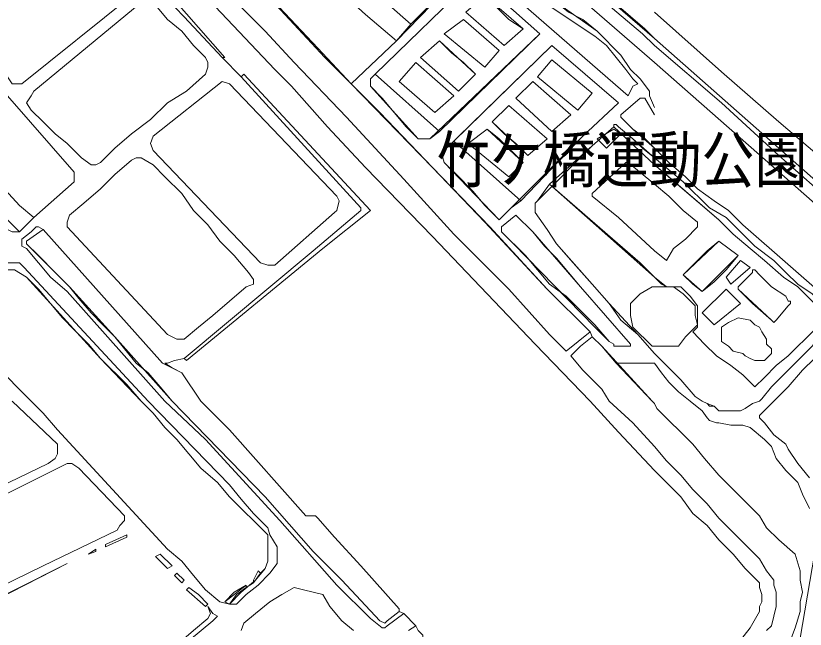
# Model space of a CAD drawing. Units: millimetres, scale not verified. Extents: x -2972500 to 2820000, y -2102500 to 1952012.
# Drawn here: x -1652448 to -1272171, y 177838 to 473357 of the extents above; entities that cross this region are included whole.
import ezdxf
from ezdxf.enums import TextEntityAlignment as Align

# ---------------------------------------------------------------- set-up
doc = ezdxf.new("R2010")
doc.units = ezdxf.units.MM
doc.header["$LTSCALE"] = 10000
doc.layers.add('0-1_KyKa-sen', color=5, linetype='Continuous', lineweight=5)
doc.layers.add('0-F_MoZi', color=3, linetype='Continuous')
doc.styles.add('ＭＳ ゴシック', font='')
doc.styles.get('ＭＳ ゴシック').set_extended_font_data('MS Gothic')

msp = doc.modelspace()

# ---------------------------------------------------------------- linework, layer by layer
at = {"layer": '0-1_KyKa-sen'}
for p, q in [((-1344739, 462410), (-1425324, 532599)), ((-1349432, 467010), (-1344739, 462410)), ((-1344739, 462410), (-1284946, 409516)), ((-1344739, 450911), (-1258545, 375019)), ((-1344739, 401513), (-1313739, 375019)), ((-1344739, 310626), (-1332137, 298024)), ((-1345936, 287628), (-1344739, 286525))]:
    msp.add_line(p, q, dxfattribs=at)
for points in [[(-1654196, 563600), (-1582904, 488904), (-1551811, 453211), (-1553007, 453211), (-1571405, 472805), (-1627703, 531404), (-1658796, 563600)], [(-1563309, 287628), (-1572508, 301427), (-1577108, 303727), (-1580604, 306027), (-1579408, 306027), (-1576004, 307223), (-1571405, 308326), (-1570209, 307223), (-1504619, 361221), (-1481621, 379619), (-1542611, 445208), (-1543808, 444012), (-1553007, 453211), (-1551811, 453211), (-1582904, 488904), (-1654196, 563600)], [(-1636902, 563600), (-1625403, 552101), (-1603601, 528000), (-1596702, 519905), (-1588607, 513006), (-1585203, 508406), (-1527617, 447508), (-1519614, 439413), (-1502319, 419911), (-1483921, 400317), (-1451725, 367017), (-1402326, 315226), (-1375833, 287628)], [(-1608201, 563600), (-1588607, 544098), (-1561010, 515305), (-1503516, 453211), (-1477022, 426810), (-1451725, 400317), (-1424128, 371616), (-1396530, 341719), (-1375833, 321021), (-1387331, 311822), (-1395427, 319825), (-1414928, 341719), (-1434523, 361221), (-1441422, 368120), (-1465523, 394614), (-1493120, 424510), (-1518418, 450911), (-1532309, 465906), (-1564506, 498103), (-1603601, 541798), (-1624299, 563600), (-1625403, 563600)], [(-1344739, 459007), (-1350535, 464710), (-1380432, 490008), (-1412629, 517605), (-1424128, 529104), (-1436823, 539498), (-1464420, 563600)], [(-1462120, 563600), (-1425324, 532599), (-1349432, 467010)], [(-1518418, 518801), (-1492017, 545202), (-1435626, 495803), (-1462120, 469309)], [(-1406926, 493503), (-1401130, 499207), (-1397727, 496907), (-1403430, 490008), (-1391931, 479705), (-1372429, 465906), (-1360931, 454407), (-1356331, 447508), (-1351732, 442909)], [(-1375833, 321021), (-1396530, 341719), (-1426427, 373916), (-1451725, 400317), (-1490821, 440609), (-1469019, 461307), (-1435626, 495803)], [(-1344739, 429110), (-1347132, 434813), (-1347132, 437113), (-1351732, 442909), (-1356331, 447508), (-1360931, 454407), (-1372429, 465906), (-1379329, 471609), (-1386228, 475105), (-1391931, 479705), (-1397727, 485408), (-1403430, 490008), (-1397727, 496907), (-1344739, 450911)], [(-1344739, 429110), (-1347132, 434813), (-1347132, 437113), (-1351732, 442909), (-1356331, 447508), (-1360931, 454407), (-1372429, 465906), (-1379329, 471609), (-1386228, 475105), (-1391931, 479705), (-1397727, 485408), (-1403430, 490008), (-1397727, 496907), (-1344739, 450911)], [(-1448321, 417611), (-1479322, 445208), (-1431027, 492308)], [(-1431027, 492308), (-1400026, 464710), (-1448321, 417611)], [(-1585203, 478508), (-1579408, 471609), (-1572508, 465906), (-1566805, 459007), (-1561010, 453211), (-1559906, 450911), (-1559906, 448612), (-1561010, 445208), (-1570209, 437113), (-1579408, 431410), (-1587503, 423314), (-1596702, 416415), (-1604705, 409516), (-1611604, 402616), (-1613904, 401513), (-1616204, 401513), (-1620803, 404916), (-1627703, 411815), (-1633498, 416415), (-1639201, 422211), (-1644997, 427914), (-1647297, 431410), (-1644997, 434813), (-1643801, 437113), (-1592103, 479705)], [(-1419528, 456707), (-1436823, 471609), (-1446022, 464710), (-1426427, 448612)], [(-1129667, 287628), (-1169958, 324425), (-1189552, 340523), (-1206754, 355518), (-1224049, 370420), (-1284946, 422211), (-1312543, 446312), (-1344739, 475105)], [(-1344739, 475105), (-1312543, 446312), (-1284946, 422211), (-1224049, 370420), (-1206754, 355518), (-1189552, 340523), (-1169958, 324425), (-1129667, 287628)], [(-1431027, 445208), (-1448321, 461307), (-1457520, 453211)], [(-1145765, 287628), (-1178053, 316422), (-1183756, 322125), (-1198751, 335923), (-1229752, 361221), (-1257349, 385415), (-1284946, 409516), (-1344739, 462410)], [(-1145765, 287628), (-1178053, 316422), (-1183756, 322125), (-1198751, 335923), (-1229752, 361221), (-1257349, 385415), (-1284946, 409516), (-1344739, 462410)], [(-1712794, 456707), (-1705894, 457811), (-1700191, 447508), (-1682897, 418715), (-1677193, 410712), (-1650700, 381919), (-1643801, 376216), (-1650700, 369316), (-1661095, 379619), (-1681793, 399213), (-1689796, 411815), (-1697891, 422211), (-1712794, 447508)], [(-1148065, 287628), (-1167658, 304923), (-1178053, 312926), (-1206754, 338223), (-1228648, 356621), (-1284946, 406112), (-1312543, 431410), (-1344739, 459007)], [(-1457520, 453211), (-1439122, 437113), (-1431027, 445208)], [(-1459820, 450911), (-1467823, 441712), (-1450621, 426810)], [(-1450621, 426810), (-1441422, 434813), (-1459820, 450911)], [(-1401130, 444012), (-1381628, 427914), (-1374729, 436009), (-1394231, 452108)], [(-1712794, 447508), (-1697891, 422211), (-1689796, 411815), (-1681793, 399213), (-1661095, 379619), (-1650700, 369316), (-1654196, 369316), (-1656496, 370420), (-1684092, 398017), (-1692096, 410712), (-1698995, 421014), (-1712794, 442909)], [(-1411525, 433710), (-1394231, 417611), (-1385032, 425614), (-1403430, 441712)], [(-1351732, 442909), (-1347132, 437113), (-1347132, 434813), (-1344739, 429110)], [(-1344739, 409516), (-1350535, 415311), (-1355135, 418715), (-1360931, 424510), (-1360931, 425614), (-1351732, 433710), (-1349432, 433710), (-1344739, 425614)], [(-1344739, 425614), (-1349432, 433710), (-1351732, 433710), (-1360931, 425614), (-1360931, 424510), (-1355135, 418715), (-1344739, 409516)], [(-1423024, 422211), (-1405729, 406112), (-1396530, 414115), (-1414928, 430213)], [(-1344739, 404916), (-1355135, 414115), (-1362034, 419911), (-1363230, 421014), (-1364334, 421014), (-1364334, 419911), (-1374729, 410712), (-1401130, 384218), (-1402326, 383115), (-1402326, 378515), (-1396530, 370420), (-1391931, 363520), (-1374729, 344019), (-1366634, 334820), (-1352835, 319825), (-1344739, 310626)], [(-1395427, 392314), (-1374729, 410712), (-1364334, 419911), (-1344739, 401513)], [(-1344739, 401513), (-1364334, 419911), (-1364334, 421014), (-1363230, 421014), (-1362034, 419911), (-1355135, 414115), (-1350535, 409516), (-1344739, 404916)], [(-1302240, 372720), (-1309140, 379619), (-1316039, 384218), (-1324042, 390014), (-1329837, 395717), (-1337840, 402616), (-1344739, 409516)], [(-1344739, 409516), (-1337840, 402616), (-1329837, 395717), (-1324042, 390014), (-1316039, 384218), (-1309140, 379619), (-1302240, 372720), (-1256245, 332520)], [(-1284946, 409516), (-1257349, 385415), (-1229752, 361221), (-1198751, 335923), (-1183756, 322125), (-1178053, 316422), (-1145765, 287628)], [(-1344739, 404916), (-1337840, 399213), (-1330941, 393417), (-1318339, 380815), (-1310243, 376216), (-1296445, 362417), (-1287245, 355518), (-1281543, 349722), (-1275747, 344019), (-1268847, 339419), (-1259648, 331324), (-1257349, 327921), (-1257349, 325621), (-1258545, 325621), (-1264248, 319825), (-1268847, 314122), (-1288442, 294528), (-1293041, 288825), (-1294145, 287628)], [(-1294145, 287628), (-1293041, 288825), (-1288442, 294528), (-1268847, 314122), (-1264248, 319825), (-1258545, 325621), (-1257349, 325621), (-1257349, 327921), (-1259648, 331324), (-1268847, 339419), (-1275747, 344019), (-1281543, 349722), (-1287245, 355518), (-1296445, 362417), (-1310243, 376216), (-1318339, 380815), (-1330941, 393417), (-1337840, 399213), (-1344739, 404916)], [(-1344739, 392314), (-1357435, 402616), (-1358631, 402616), (-1374729, 387714), (-1374729, 386518), (-1362034, 376216), (-1344739, 360117)], [(-1344739, 360117), (-1362034, 376216), (-1374729, 386518), (-1374729, 387714), (-1358631, 402616), (-1357435, 402616), (-1344739, 392314)], [(-1261948, 329024), (-1275747, 342823), (-1282646, 347422), (-1291845, 355518), (-1298744, 361221), (-1306840, 368120), (-1313739, 375019), (-1321742, 381919), (-1329837, 388818), (-1337840, 395717), (-1344739, 401513)], [(-1344739, 310626), (-1352835, 319825), (-1360931, 326724), (-1366634, 334820), (-1374729, 344019), (-1383928, 354321), (-1391931, 363520), (-1396530, 370420), (-1402326, 378515), (-1402326, 383115), (-1401130, 384218), (-1395427, 392314), (-1344739, 347422)], [(-1344739, 310626), (-1352835, 319825), (-1360931, 326724), (-1366634, 334820), (-1374729, 344019), (-1383928, 354321), (-1391931, 363520), (-1396530, 370420), (-1402326, 378515), (-1402326, 383115), (-1401130, 384218), (-1395427, 392314), (-1344739, 347422)], [(-1344739, 347422), (-1351732, 354321), (-1395427, 392314)], [(-1344739, 360117), (-1339036, 355518), (-1335540, 361221), (-1329837, 365820), (-1324042, 371616), (-1324042, 373916), (-1330941, 379619), (-1337840, 386518), (-1344739, 392314)], [(-1344739, 392314), (-1337840, 386518), (-1330941, 379619), (-1324042, 373916), (-1324042, 371616), (-1329837, 365820), (-1335540, 361221), (-1339036, 355518), (-1344739, 360117)], [(-1373533, 323321), (-1366634, 316422), (-1364334, 315226), (-1364334, 314122), (-1356331, 314122), (-1356331, 315226), (-1380432, 342823), (-1403430, 369316), (-1411525, 377319), (-1418425, 371616)], [(-1313739, 375019), (-1306840, 368120), (-1298744, 361221), (-1291845, 355518), (-1282646, 347422), (-1275747, 342823), (-1261948, 329024), (-1259648, 327921), (-1267744, 322125), (-1280346, 309523), (-1286142, 304923), (-1291845, 299127), (-1296445, 294528), (-1302240, 300324), (-1307943, 304923)], [(-1580604, 287628), (-1627703, 340523), (-1635798, 347422), (-1641501, 354321), (-1647297, 361221), (-1649597, 362417), (-1649597, 365820), (-1644997, 369316), (-1642697, 371616), (-1641501, 371616), (-1639201, 370420), (-1647297, 364717), (-1647297, 363520), (-1641501, 357818), (-1633498, 349722), (-1626599, 342823), (-1622000, 337120), (-1616204, 330220), (-1610501, 324425), (-1604705, 318722), (-1600105, 312926), (-1594402, 306027), (-1588607, 301427), (-1582904, 294528), (-1577108, 287628)], [(-1577108, 287628), (-1604705, 318722), (-1626599, 342823), (-1647297, 363520), (-1647297, 364717), (-1639201, 370420), (-1581707, 306027), (-1572508, 301427), (-1563309, 287628)], [(-1418425, 371616), (-1418425, 369316), (-1412629, 363520), (-1373533, 323321)], [(-1592103, 287628), (-1599002, 295724), (-1611604, 308326), (-1617400, 315226), (-1624299, 322125), (-1630002, 327921), (-1635798, 334820), (-1641501, 341719), (-1647297, 347422), (-1653000, 350918), (-1658796, 350918), (-1666798, 344019), (-1675997, 339419), (-1682897, 333624), (-1684092, 329024), (-1686392, 330220), (-1686392, 334820), (-1677193, 340523), (-1669098, 346319), (-1658796, 353218), (-1656496, 354321), (-1650700, 354321), (-1648400, 352022), (-1588607, 287628)], [(-1592103, 287628), (-1599002, 295724), (-1611604, 308326), (-1617400, 315226), (-1624299, 322125), (-1630002, 327921), (-1635798, 334820), (-1641501, 341719), (-1647297, 347422), (-1653000, 350918), (-1658796, 350918), (-1666798, 344019), (-1675997, 339419), (-1682897, 333624), (-1684092, 329024), (-1686392, 330220), (-1686392, 334820), (-1677193, 340523), (-1669098, 346319), (-1658796, 353218), (-1656496, 354321), (-1650700, 354321), (-1648400, 352022), (-1588607, 287628)], [(-1644997, 287628), (-1680597, 323321), (-1684092, 329024), (-1682897, 333624), (-1658796, 350918), (-1653000, 350918), (-1647297, 347422), (-1611604, 308326), (-1592103, 287628)], [(-1335540, 342823), (-1339036, 342823), (-1341336, 344019), (-1344739, 347422)], [(-1344739, 347422), (-1339036, 342823), (-1332137, 342823), (-1327538, 338223), (-1324042, 333624), (-1324042, 323321), (-1326341, 321021), (-1320638, 315226), (-1314843, 309523), (-1307943, 304923), (-1302240, 300324), (-1296445, 294528), (-1291845, 299127), (-1286142, 304923), (-1280346, 309523), (-1267744, 322125)], [(-1344739, 314122), (-1345936, 314122), (-1355135, 323321), (-1356331, 329024), (-1356331, 334820), (-1351732, 339419), (-1345936, 342823), (-1344739, 342823)], [(-1344739, 342823), (-1335540, 342823), (-1330941, 339419), (-1325238, 333624), (-1325238, 329024), (-1324042, 324425), (-1329837, 318722), (-1333241, 314122), (-1344739, 314122)], [(-1307943, 304923), (-1314843, 309523), (-1320638, 315226), (-1326341, 321021), (-1324042, 323321), (-1324042, 333624), (-1327538, 338223), (-1332137, 342823), (-1335540, 342823)], [(-1294145, 323321), (-1296445, 324425), (-1298744, 326724), (-1304540, 327921), (-1309140, 325621), (-1312543, 323321), (-1312543, 316422), (-1309140, 314122), (-1306840, 311822)], [(-1306840, 311822), (-1302240, 310626), (-1301044, 309523), (-1298744, 308326), (-1296445, 307223), (-1291845, 307223), (-1288442, 310626), (-1288442, 312926), (-1290742, 315226), (-1290742, 317525), (-1293041, 321021), (-1294145, 323321)], [(-1287245, 287628), (-1280346, 294528), (-1273447, 302623), (-1267744, 308326), (-1259648, 315226), (-1252749, 323321), (-1242447, 316422), (-1236651, 314122), (-1228648, 314122), (-1219449, 312926), (-1214850, 310626), (-1211353, 309523), (-1206754, 308326), (-1202154, 306027), (-1196451, 300324), (-1189552, 294528), (-1181457, 287628)], [(-1181457, 287628), (-1189552, 294528), (-1196451, 300324), (-1202154, 306027), (-1206754, 308326), (-1211353, 309523), (-1214850, 310626), (-1219449, 312926), (-1228648, 314122), (-1236651, 314122), (-1242447, 316422), (-1252749, 323321), (-1259648, 315226), (-1267744, 308326), (-1273447, 302623), (-1280346, 294528), (-1287245, 287628)], [(-1344739, 306027), (-1363230, 306027), (-1370130, 314122), (-1374729, 318722), (-1375833, 321021)], [(-1366634, 287628), (-1370130, 293424), (-1379329, 302623), (-1385032, 309523), (-1380432, 314122), (-1374729, 318722), (-1370130, 314122), (-1345936, 287628)], [(-1366634, 287628), (-1370130, 293424), (-1379329, 302623), (-1385032, 309523), (-1380432, 314122), (-1374729, 318722), (-1370130, 314122), (-1345936, 287628)], [(-1321742, 287628), (-1325238, 289928), (-1332137, 298024), (-1344739, 310626)], [(-1345936, 287628), (-1363230, 306027), (-1344739, 306027)], [(-1344739, 306027), (-1341336, 301427), (-1337840, 296827), (-1333241, 292228), (-1327538, 287628)], [(-1327538, 287628), (-1333241, 292228), (-1337840, 296827), (-1341336, 301427), (-1344739, 306027)], [(-1332137, 298024), (-1325238, 289928), (-1321742, 287628)], [(-1654196, 287628), (-1632302, 266931), (-1632302, 262331), (-1633498, 260031), (-1636902, 257732), (-1674893, 239334), (-1684092, 234734), (-1712794, 226731)], [(-1592103, 287628), (-1586307, 281925), (-1580604, 275026), (-1574808, 269230), (-1569105, 262331), (-1563309, 255432), (-1555307, 248533), (-1549511, 241633), (-1531113, 223235), (-1531113, 210633), (-1532309, 207137), (-1534609, 204837), (-1535712, 206033), (-1538012, 201434), (-1538012, 200238), (-1541508, 197938), (-1541508, 199134), (-1547211, 195638), (-1551811, 191039), (-1549511, 189935), (-1554110, 191039), (-1561010, 196834), (-1566805, 203734), (-1572508, 210633), (-1579408, 216336), (-1632302, 273830), (-1639201, 281925), (-1644997, 287628)], [(-1588607, 287628), (-1549511, 247429), (-1543808, 240530), (-1538012, 233631), (-1531113, 226731), (-1530009, 223235), (-1526513, 217532), (-1526513, 209437), (-1530009, 204837), (-1535712, 199134), (-1541508, 194535), (-1546108, 189935), (-1549511, 189935), (-1543808, 195638), (-1536909, 201434), (-1532309, 207137), (-1531113, 210633), (-1531113, 223235), (-1549511, 241633), (-1555307, 248533), (-1563309, 255432), (-1569105, 262331), (-1574808, 269230), (-1580604, 275026), (-1586307, 281925), (-1592103, 287628)], [(-1577108, 287628), (-1532309, 241633), (-1509219, 215232), (-1495420, 201434), (-1477022, 181840), (-1474722, 180736), (-1473619, 181840), (-1467823, 186439), (-1465523, 185336), (-1473619, 179540), (-1474722, 178436), (-1475918, 178436), (-1481621, 183036), (-1497720, 199134), (-1525317, 230135), (-1561010, 269230), (-1580604, 287628)], [(-1563309, 287628), (-1549511, 273830), (-1512715, 232434), (-1508115, 232434), (-1506919, 231331), (-1498916, 222132), (-1486221, 208333), (-1467823, 187635), (-1467823, 186439), (-1473619, 181840), (-1474722, 180736), (-1477022, 181840), (-1495420, 201434), (-1509219, 215232), (-1532309, 241633), (-1577108, 287628)], [(-1563309, 287628), (-1549511, 273830), (-1512715, 232434), (-1508115, 232434), (-1506919, 231331), (-1498916, 222132), (-1486221, 208333), (-1467823, 187635), (-1467823, 186439), (-1473619, 181840), (-1474722, 180736), (-1477022, 181840), (-1495420, 201434), (-1509219, 215232), (-1532309, 241633), (-1577108, 287628)], [(-1344739, 151943), (-1401130, 135844), (-1403430, 137041), (-1426427, 150839), (-1452921, 169237), (-1456324, 173837), (-1456324, 174940), (-1458624, 177240), (-1459820, 179540), (-1465523, 185336), (-1467823, 186439), (-1467823, 187635), (-1486221, 208333), (-1498916, 222132), (-1506919, 231331), (-1508115, 232434), (-1512715, 232434), (-1549511, 273830), (-1563309, 287628)], [(-1375833, 287628), (-1362034, 272726), (-1344739, 254328)], [(-1344739, 265827), (-1355135, 277326), (-1366634, 287628)], [(-1267744, 214036), (-1275747, 166938), (-1275747, 162338), (-1280346, 165741), (-1279243, 172641), (-1276943, 178436), (-1274643, 186439), (-1274643, 191039), (-1273447, 195638), (-1274643, 201434), (-1274643, 206033), (-1276943, 214036), (-1284946, 220935), (-1290742, 226731), (-1294145, 232434), (-1313739, 252029), (-1320638, 260031), (-1326341, 266931), (-1343636, 284225), (-1344739, 286525)], [(-1327538, 287628), (-1321742, 283029), (-1319442, 279626), (-1318339, 278429), (-1314843, 277326), (-1313739, 277326), (-1307943, 276130), (-1302240, 276130), (-1298744, 275026), (-1291845, 269230), (-1288442, 265827), (-1286142, 260031), (-1281543, 254328), (-1275747, 248533), (-1273447, 242830), (-1270044, 235930)], [(-1294145, 287628), (-1297641, 286525), (-1301044, 284225), (-1303344, 283029), (-1313739, 283029), (-1316039, 285329), (-1319442, 286525), (-1321742, 287628)], [(-1321742, 287628), (-1319442, 286525), (-1318339, 285329), (-1316039, 285329), (-1313739, 283029), (-1303344, 283029), (-1301044, 284225), (-1297641, 286525), (-1294145, 287628)], [(-1287245, 287628), (-1288442, 286525), (-1293041, 281925), (-1294145, 280729), (-1294145, 279626), (-1291845, 277326), (-1287245, 271530), (-1281543, 266931), (-1280346, 264631), (-1275747, 257732), (-1270044, 250832)], [(-1287245, 287628), (-1288442, 286525), (-1293041, 281925), (-1294145, 280729), (-1294145, 279626), (-1291845, 277326), (-1287245, 271530), (-1281543, 266931), (-1280346, 264631), (-1275747, 257732), (-1270044, 250832)], [(-1290742, 177240), (-1288442, 179540), (-1287245, 184139), (-1286142, 188739), (-1286142, 195638), (-1287245, 199134), (-1287245, 201434), (-1290742, 206033), (-1294145, 211736), (-1313739, 231331), (-1319442, 238230), (-1326341, 245129), (-1332137, 252029), (-1339036, 258928), (-1344739, 265827)], [(-1712794, 220935), (-1697891, 224432), (-1678297, 232434), (-1627703, 257732), (-1625403, 257732), (-1622000, 255432), (-1600105, 232434), (-1600105, 230135), (-1602405, 227835), (-1603601, 225535), (-1639201, 208333), (-1674893, 191039), (-1695591, 181840), (-1712794, 177240)], [(-1344739, 254328), (-1339036, 248533), (-1332137, 241633), (-1326341, 233631), (-1319442, 227835), (-1313739, 220935), (-1306840, 214036), (-1301044, 207137), (-1294145, 200238), (-1294145, 197938), (-1293041, 194535), (-1293041, 191039), (-1294145, 188739), (-1294145, 186439), (-1298744, 178436), (-1303344, 172641)], [(-1543808, 177240), (-1542611, 180736), (-1536909, 185336), (-1530009, 191039), (-1524213, 194535), (-1518418, 197938), (-1513818, 196834), (-1509219, 195638), (-1504619, 194535), (-1501216, 188739), (-1495420, 181840), (-1489717, 177240)], [(-1463223, 177240), (-1459820, 179540), (-1458624, 177240)]]:
    msp.add_lwpolyline(points, dxfattribs=at)
for points in [[(-1649597, 440609), (-1654196, 440609), (-1658796, 447508), (-1662199, 453211), (-1665695, 460110), (-1670294, 467010), (-1672594, 471609), (-1674893, 475105), (-1672594, 477405), (-1672594, 479705), (-1665695, 486604), (-1656496, 492308), (-1648400, 500403), (-1639201, 507302), (-1631199, 514201), (-1630002, 517605), (-1626599, 517605), (-1625403, 516501), (-1616204, 509602), (-1610501, 503806), (-1604705, 496907), (-1594402, 486604), (-1594402, 484304), (-1596702, 483108)], [(-1462120, 469309), (-1469019, 461307), (-1483921, 473909), (-1524213, 510706), (-1518418, 518801)], [(-1483921, 473909), (-1469019, 461307), (-1490821, 440609), (-1506919, 457811), (-1541508, 494607), (-1524213, 510706)], [(-1431027, 492308), (-1479322, 445208), (-1481621, 442909), (-1481621, 439413), (-1458624, 414115), (-1452921, 414115), (-1400026, 464710)], [(-1411525, 482004), (-1405729, 488904), (-1400026, 483108), (-1394231, 477405), (-1383928, 470506), (-1373533, 463606), (-1367830, 459007), (-1363230, 453211), (-1358631, 447508), (-1355135, 442909), (-1352835, 440609), (-1355135, 439413), (-1357435, 434813)], [(-1355135, 442909), (-1358631, 447508), (-1367830, 459007), (-1373533, 463606), (-1383928, 470506), (-1394231, 477405), (-1405729, 488904), (-1411525, 482004), (-1357435, 434813), (-1355135, 439413), (-1352835, 440609)], [(-1417228, 459007), (-1408029, 467010), (-1426427, 483108), (-1435626, 475105)], [(-1435626, 475105), (-1426427, 483108), (-1414928, 471609), (-1408029, 467010), (-1417228, 459007)], [(-1624299, 398017), (-1624299, 393417), (-1643801, 376216), (-1650700, 381919), (-1677193, 410712), (-1682897, 418715), (-1700191, 447508), (-1705894, 457811), (-1701295, 460110), (-1684092, 471609), (-1682897, 471609), (-1680597, 470506), (-1656496, 434813)], [(-1446022, 464710), (-1436823, 471609), (-1419528, 456707), (-1426427, 448612)], [(-1457520, 453211), (-1448321, 461307), (-1442526, 455511), (-1436823, 450911), (-1431027, 445208), (-1439122, 437113)], [(-1419528, 375019), (-1413825, 380815), (-1379329, 415311), (-1362034, 431410), (-1394231, 459007), (-1446022, 408412), (-1447125, 406112), (-1446022, 402616)], [(-1394231, 459007), (-1362034, 431410), (-1379329, 415311), (-1409226, 384218), (-1441422, 413012)], [(-1441422, 434813), (-1450621, 426810), (-1467823, 441712), (-1459820, 450911)], [(-1401130, 444012), (-1394231, 452108), (-1374729, 436009), (-1381628, 427914)], [(-1481621, 379619), (-1504619, 361221), (-1570209, 307223), (-1571405, 308326), (-1509219, 360117), (-1486221, 379619), (-1486221, 380815), (-1543808, 444012), (-1542611, 445208)], [(-1448321, 417611), (-1452921, 414115), (-1458624, 414115), (-1464420, 419911), (-1470123, 426810), (-1475918, 433710), (-1481621, 439413), (-1481621, 442909), (-1479322, 445208)], [(-1497720, 386518), (-1496616, 384218), (-1497720, 379619), (-1498916, 378515), (-1527617, 353218), (-1531113, 353218), (-1534609, 354321), (-1586307, 408412), (-1587503, 411815), (-1586307, 415311), (-1553007, 441712), (-1549511, 440609)], [(-1385032, 425614), (-1394231, 417611), (-1411525, 433710), (-1403430, 441712)], [(-1396530, 414115), (-1405729, 406112), (-1411525, 411815), (-1417228, 416415), (-1423024, 422211), (-1414928, 430213)], [(-1425324, 418715), (-1434523, 411815), (-1414928, 395717), (-1408029, 402616)], [(-1434523, 411815), (-1425324, 418715), (-1419528, 414115), (-1408029, 402616), (-1414928, 395717)], [(-1367830, 409516), (-1372429, 414115), (-1364334, 418715), (-1360931, 416415)], [(-1409226, 384218), (-1413825, 380815), (-1419528, 375019), (-1426427, 381919), (-1432223, 388818), (-1440226, 396913), (-1446022, 402616), (-1447125, 406112), (-1446022, 408412), (-1441422, 413012)], [(-1627703, 371616), (-1627703, 373916), (-1626599, 377319), (-1619700, 383115), (-1611604, 390014), (-1604705, 396913), (-1596702, 403813), (-1594402, 404916), (-1592103, 404916), (-1586307, 401513), (-1580604, 395717), (-1572508, 387714), (-1566805, 379619), (-1559906, 372720), (-1554110, 364717), (-1547211, 357818), (-1540312, 349722), (-1538012, 346319), (-1538012, 344019), (-1541508, 342823), (-1549511, 335923), (-1557606, 329024), (-1564506, 323321), (-1571405, 317525), (-1574808, 317525), (-1579408, 319825)], [(-1356331, 315226), (-1356331, 314122), (-1364334, 314122), (-1364334, 315226), (-1366634, 316422), (-1373533, 324425), (-1387331, 338223), (-1395427, 344019), (-1401130, 350918), (-1406926, 357818), (-1418425, 369316), (-1418425, 371616), (-1411525, 377319), (-1403430, 369316), (-1397727, 362417), (-1391931, 356621), (-1386228, 349722), (-1380432, 342823)], [(-1330941, 348618), (-1326341, 344019), (-1321742, 340523), (-1316039, 345122), (-1310243, 350918), (-1304540, 357818), (-1313739, 364717), (-1319442, 360117)], [(-1321742, 340523), (-1330941, 348618), (-1313739, 364717), (-1304540, 357818)], [(-1307943, 344019), (-1310243, 347422), (-1303344, 355518), (-1298744, 352022)], [(-1288442, 326724), (-1287245, 325621), (-1286142, 326724), (-1280346, 333624), (-1279243, 334820), (-1279243, 335923), (-1280346, 335923), (-1281543, 338223), (-1288442, 342823), (-1294145, 348618), (-1296445, 350918), (-1297641, 350918), (-1297641, 349722), (-1304540, 342823), (-1304540, 341719), (-1297641, 334820)], [(-1304540, 341719), (-1304540, 342823), (-1297641, 349722), (-1297641, 350918), (-1296445, 350918), (-1294145, 348618), (-1288442, 342823), (-1281543, 338223), (-1280346, 335923), (-1279243, 335923), (-1279243, 334820), (-1280346, 333624), (-1286142, 326724), (-1287245, 325621), (-1288442, 326724)], [(-1316039, 324425), (-1321742, 330220), (-1310243, 341719), (-1303344, 334820)], [(-1298744, 326724), (-1296445, 324425), (-1294145, 323321), (-1293041, 321021), (-1290742, 317525), (-1290742, 315226), (-1288442, 312926), (-1288442, 310626), (-1291845, 307223), (-1296445, 307223), (-1298744, 308326), (-1301044, 309523), (-1302240, 310626), (-1306840, 311822), (-1309140, 314122), (-1312543, 316422), (-1312543, 323321), (-1309140, 325621), (-1304540, 327921)], [(-1609304, 217532), (-1609304, 218636), (-1599002, 223235), (-1599002, 222132)], [(-1613904, 216336), (-1613904, 215232), (-1617400, 214036)], [(-1577108, 208333), (-1579408, 207137), (-1585203, 212933), (-1582904, 214036)], [(-1627703, 209437), (-1674893, 185336), (-1678297, 183036), (-1678297, 184139)], [(-1538012, 200238), (-1538012, 201434), (-1535712, 206033), (-1534609, 204837)], [(-1576004, 203734), (-1574808, 204837), (-1571405, 201434), (-1572508, 200238)], [(-1570209, 196834), (-1569105, 197938), (-1564506, 194535), (-1559906, 189935), (-1561010, 188739)], [(-1541508, 199134), (-1541508, 197938), (-1546108, 194535), (-1549511, 189935), (-1551811, 191039)], [(-1638098, 115147), (-1641501, 118643), (-1635798, 118643), (-1627703, 124346), (-1620803, 131245), (-1611604, 138144), (-1604705, 143940), (-1596702, 151943), (-1588607, 157739), (-1581707, 163442), (-1574808, 170341), (-1566805, 177240), (-1559906, 183036), (-1558710, 185336), (-1559906, 188739), (-1557606, 185336), (-1555307, 184139), (-1557606, 181840)]]:
    msp.add_lwpolyline(points, close=True, dxfattribs=at)

# ---------------------------------------------------------------- texts
at = {"layer": '0-F_MoZi', "color": 7, "style": 'ＭＳ ゴシック', "width": 0.85}
msp.add_text('竹ケ橋運動公園', height=21990, dxfattribs=at).set_placement((-1449570, 386456), align=Align.BOTTOM_LEFT)

doc.saveas('drawing.dxf')
